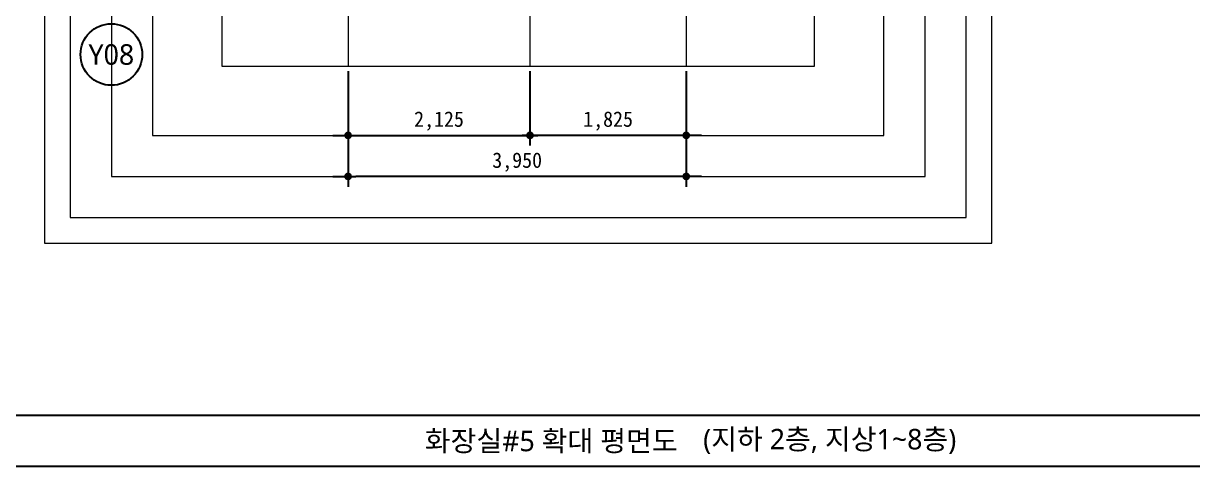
# Model space of a CAD drawing. Header units: millimetres. Extents: x -423835 to -174325, y -1379898 to -1311126.
# Drawn here: x -318205 to -304547, y -1363332 to -1358149 of the extents above; entities that cross this region are included whole.
import ezdxf
from ezdxf.enums import TextEntityAlignment as Align

# ---------------------------------------------------------------- set-up
doc = ezdxf.new("R2010")
doc.units = ezdxf.units.MM
doc.header["$LTSCALE"] = 100
doc.header["$MEASUREMENT"] = 0
doc.header["$PDSIZE"] = -10
doc.linetypes.add('CEN', pattern=[62, 60, -1, 0, -1])
doc.layers.get('0').update_dxf_attribs({"linetype": 'CONTINUOUS'})
doc.layers.get('Defpoints').update_dxf_attribs({"color": 153, "linetype": 'CONTINUOUS'})
for name, color, linetype, lineweight in [('A-AXIS-BUBL', 7, 'CONTINUOUS', 25), ('A-AXIS-LINE', 1, 'CEN', 15), ('A-XXXX-TXT2', 3, 'CONTINUOUS', 25)]:
    doc.layers.add(name, color=color, linetype=linetype, lineweight=lineweight)
doc.layers.add('A-DIMS', color=7, linetype='CONTINUOUS')
doc.layers.add('A-XXXX-NPLT', color=144, linetype='CONTINUOUS', lineweight=0, plot=False)
doc.styles.add('HY울릉도L', font='')
doc.styles.add('돋움체', font='')
doc.styles.add('맑은 고딕', font='malgun.ttf')
doc.styles.add('맑은고딕', font='malgun.ttf')
doc.styles.get('HY울릉도L').set_extended_font_data('HYwulM')
doc.styles.get('돋움체').set_extended_font_data('DotumChe')
doc.dimstyles.new('CDIM', dxfattribs={"dimtxt": 3, "dimasz": 1.5, "dimexe": 2, "dimexo": 1, "dimgap": 1, "dimtad": 1, "dimdec": 0, "dimrnd": 0.5, "dimzin": 0, "dimdsep": 32, "dimlunit": 6, "dimtxsty": 'HY울릉도L', "dimblk1": '_CIDOT', "dimblk2": '_CIDOT', "dimsah": 1, "dimcen": 5.5, "dimclrd": 2, "dimclre": 2, "dimclrt": 7, "dimadec": 0, "dimazin": 0, "dimtfac": 1, "dimtdec": 0, "dimtix": 1, "dimtmove": 2, "dimatfit": 1, "dimldrblk": '_CIDOT', "dimfxl": 1, "dimtolj": 1, "dimtzin": 0, "dimlwd": -1, "dimarcsym": 0})

# ---------------------------------------------------------------- blocks, each defined once
blk = doc.blocks.new('_CIDOT')
at = {"color": 0, "linetype": 'ByBlock'}
blk.add_line((2, 0), (-1, 0), dxfattribs=at)
at = {"color": 0, "linetype": 'ByBlock', "const_width": 0.5}
blk.add_lwpolyline([(-0.25, 0, 1), (0.25, 0, 1)], format="xyb", close=True, dxfattribs=at)
blk = doc.blocks.new('*D613')
at = {"layer": 'A-DIMS', "lineweight": -2, "transparency": 16777216}
for p, q in [((-314412, -1358709), (-314412, -1359579)), ((-312287, -1358709), (-312287, -1359579))]:
    blk.add_line(p, q, dxfattribs=at)
at = {"layer": 'A-DIMS', "transparency": 16777216}
blk.add_line((-314322, -1359459), (-312377, -1359459), dxfattribs=at)
at = {"layer": 'Defpoints', "color": 0, "transparency": 16777216}
for p in [(-314412, -1358649), (-312287, -1358649), (-312287, -1359459)]:
    blk.add_point(p, dxfattribs=at)
at = {"layer": 'A-DIMS', "transparency": 16777216, "xscale": 90, "yscale": 90, "zscale": 90, "rotation": 180}
blk.add_blockref('_CIDOT', (-314412, -1359459), dxfattribs=at)
at = {"layer": 'A-DIMS', "transparency": 16777216, "xscale": 90, "yscale": 90, "zscale": 90}
blk.add_blockref('_CIDOT', (-312287, -1359459), dxfattribs=at)
at = {"layer": 'A-DIMS', "color": 3, "transparency": 16777216, "insert": (-313350, -1359292), "char_height": 180, "attachment_point": 5, "style": '돋움체'}
blk.add_mtext('\\A1;2,125', dxfattribs=at)
blk = doc.blocks.new('*D614')
at = {"layer": 'A-DIMS', "lineweight": -2, "transparency": 16777216}
for p, q in [((-312287, -1358709), (-312287, -1359579)), ((-310462, -1358709), (-310462, -1359579))]:
    blk.add_line(p, q, dxfattribs=at)
at = {"layer": 'A-DIMS', "transparency": 16777216}
blk.add_line((-310552, -1359459), (-312197, -1359459), dxfattribs=at)
at = {"layer": 'Defpoints', "color": 0, "transparency": 16777216}
for p in [(-312287, -1358649), (-310462, -1358649), (-312287, -1359459)]:
    blk.add_point(p, dxfattribs=at)
at = {"layer": 'A-DIMS', "transparency": 16777216, "xscale": 90, "yscale": 90, "zscale": 90, "rotation": 180}
blk.add_blockref('_CIDOT', (-312287, -1359459), dxfattribs=at)
at = {"layer": 'A-DIMS', "transparency": 16777216, "xscale": 90, "yscale": 90, "zscale": 90}
blk.add_blockref('_CIDOT', (-310462, -1359459), dxfattribs=at)
at = {"layer": 'A-DIMS', "color": 3, "transparency": 16777216, "insert": (-311375, -1359292), "char_height": 180, "attachment_point": 5, "style": '돋움체'}
blk.add_mtext('\\A1;1,825', dxfattribs=at)
blk = doc.blocks.new('*D618')
at = {"layer": 'A-DIMS', "lineweight": -2, "transparency": 16777216}
for p, q in [((-314412, -1358709), (-314412, -1360059)), ((-310462, -1358709), (-310462, -1360059))]:
    blk.add_line(p, q, dxfattribs=at)
at = {"layer": 'A-DIMS', "transparency": 16777216}
blk.add_line((-310552, -1359939), (-314322, -1359939), dxfattribs=at)
at = {"layer": 'Defpoints', "color": 0, "transparency": 16777216}
for p in [(-314412, -1358649), (-310462, -1358649), (-314412, -1359939)]:
    blk.add_point(p, dxfattribs=at)
at = {"layer": 'A-DIMS', "transparency": 16777216, "xscale": 90, "yscale": 90, "zscale": 90, "rotation": 180}
blk.add_blockref('_CIDOT', (-314412, -1359939), dxfattribs=at)
at = {"layer": 'A-DIMS', "transparency": 16777216, "xscale": 90, "yscale": 90, "zscale": 90}
blk.add_blockref('_CIDOT', (-310462, -1359939), dxfattribs=at)
at = {"layer": 'A-DIMS', "color": 3, "transparency": 16777216, "insert": (-312437, -1359772), "char_height": 180, "attachment_point": 5, "style": '돋움체'}
blk.add_mtext('\\A1;3,950', dxfattribs=at)

msp = doc.modelspace()

# ---------------------------------------------------------------- linework, layer by layer
at = {"color": 3, "ltscale": 2}
for p, q in [((-323035.4, -1362732.1), (-278950.4, -1362732.1)), ((-278950.4, -1363332.1), (-323035.4, -1363332.1))]:
    msp.add_line(p, q, dxfattribs=at)
at = {"layer": 'A-AXIS-BUBL', "ltscale": 0.2}
msp.add_circle((-317177.3, -1358513.6), 360, dxfattribs=at)
at = {"layer": 'A-AXIS-LINE', "ltscale": 50}
for points in [[(-314412.3, -1350849.3), (-314412.3, -1358649.3)], [(-310462.3, -1350849.3), (-310462.3, -1358649.3)], [(-312287.3, -1357024.3), (-312287.3, -1358649.3)]]:
    msp.add_lwpolyline(points, dxfattribs=at)
at = {"layer": 'A-XXXX-NPLT'}
for points in [[(-306892.3, -1348779.3), (-317957.3, -1348779.3), (-317957.3, -1360719.3), (-306892.3, -1360719.3)], [(-307192.3, -1349079.3), (-317657.3, -1349079.3), (-317657.3, -1360419.3), (-307192.3, -1360419.3)], [(-307672.3, -1349559.3), (-317177.3, -1349559.3), (-317177.3, -1359939.3), (-307672.3, -1359939.3)], [(-308152.3, -1350039.3), (-316697.3, -1350039.3), (-316697.3, -1359459.3), (-308152.3, -1359459.3)], [(-308962.3, -1350849.3), (-315887.3, -1350849.3), (-315887.3, -1358649.3), (-308962.3, -1358649.3)]]:
    msp.add_lwpolyline(points, close=True, dxfattribs=at)

# ---------------------------------------------------------------- texts
at = {"layer": 'A-XXXX-TXT2', "ltscale": 0.2, "style": '맑은고딕'}
msp.add_text('Y08', height=240, dxfattribs=at).set_placement((-317177.3, -1358513.5), align=Align.MIDDLE_CENTER)
at = {"layer": 'A-XXXX-TXT2', "style": '맑은 고딕'}
msp.add_text('화장실#5 확대 평면도', height=240, dxfattribs=at).set_placement((-312039.3, -1363032.1), align=Align.MIDDLE_CENTER)
msp.add_text('(지하 2층, 지상1~8층)', height=240, dxfattribs=at).set_placement((-310264, -1363010.8), align=Align.MIDDLE_LEFT)

# ---------------------------------------------------------------- dimensions: what is measured, and where the dimension line sits
at = {"layer": 'A-DIMS'}
for base, p1, p2, picture, middle in [((-312287.3, -1359459.3), (-314412.3, -1358649.3), (-312287.3, -1358649.3), '*D613', (-313349.8, -1359292.2)), ((-314412.3, -1359939.3), (-310462.3, -1358649.3), (-314412.3, -1358649.3), '*D618', (-312437.3, -1359772.2))]:
    dim = msp.add_linear_dim(base=base, p1=p1, p2=p2, dimstyle='CDIM', override={"dimscale": 60, "dimtxsty": '돋움체', "dimclrd": 256, "dimclre": 256, "dimclrt": 3}, dxfattribs=at)
    dim.commit()
    dim.dimension.update_dxf_attribs({"geometry": picture, "text_midpoint": middle})
dim = msp.add_linear_dim(base=(-312287.3, -1359459.3), p1=(-310462.3, -1358649.3), p2=(-312287.3, -1358649.3), angle=180, dimstyle='CDIM', override={"dimscale": 60, "dimtxsty": '돋움체', "dimclrd": 256, "dimclre": 256, "dimclrt": 3}, dxfattribs=at)
dim.commit()
dim.dimension.update_dxf_attribs({"geometry": '*D614', "text_midpoint": (-311374.8, -1359292.2)})

doc.saveas('drawing.dxf')
